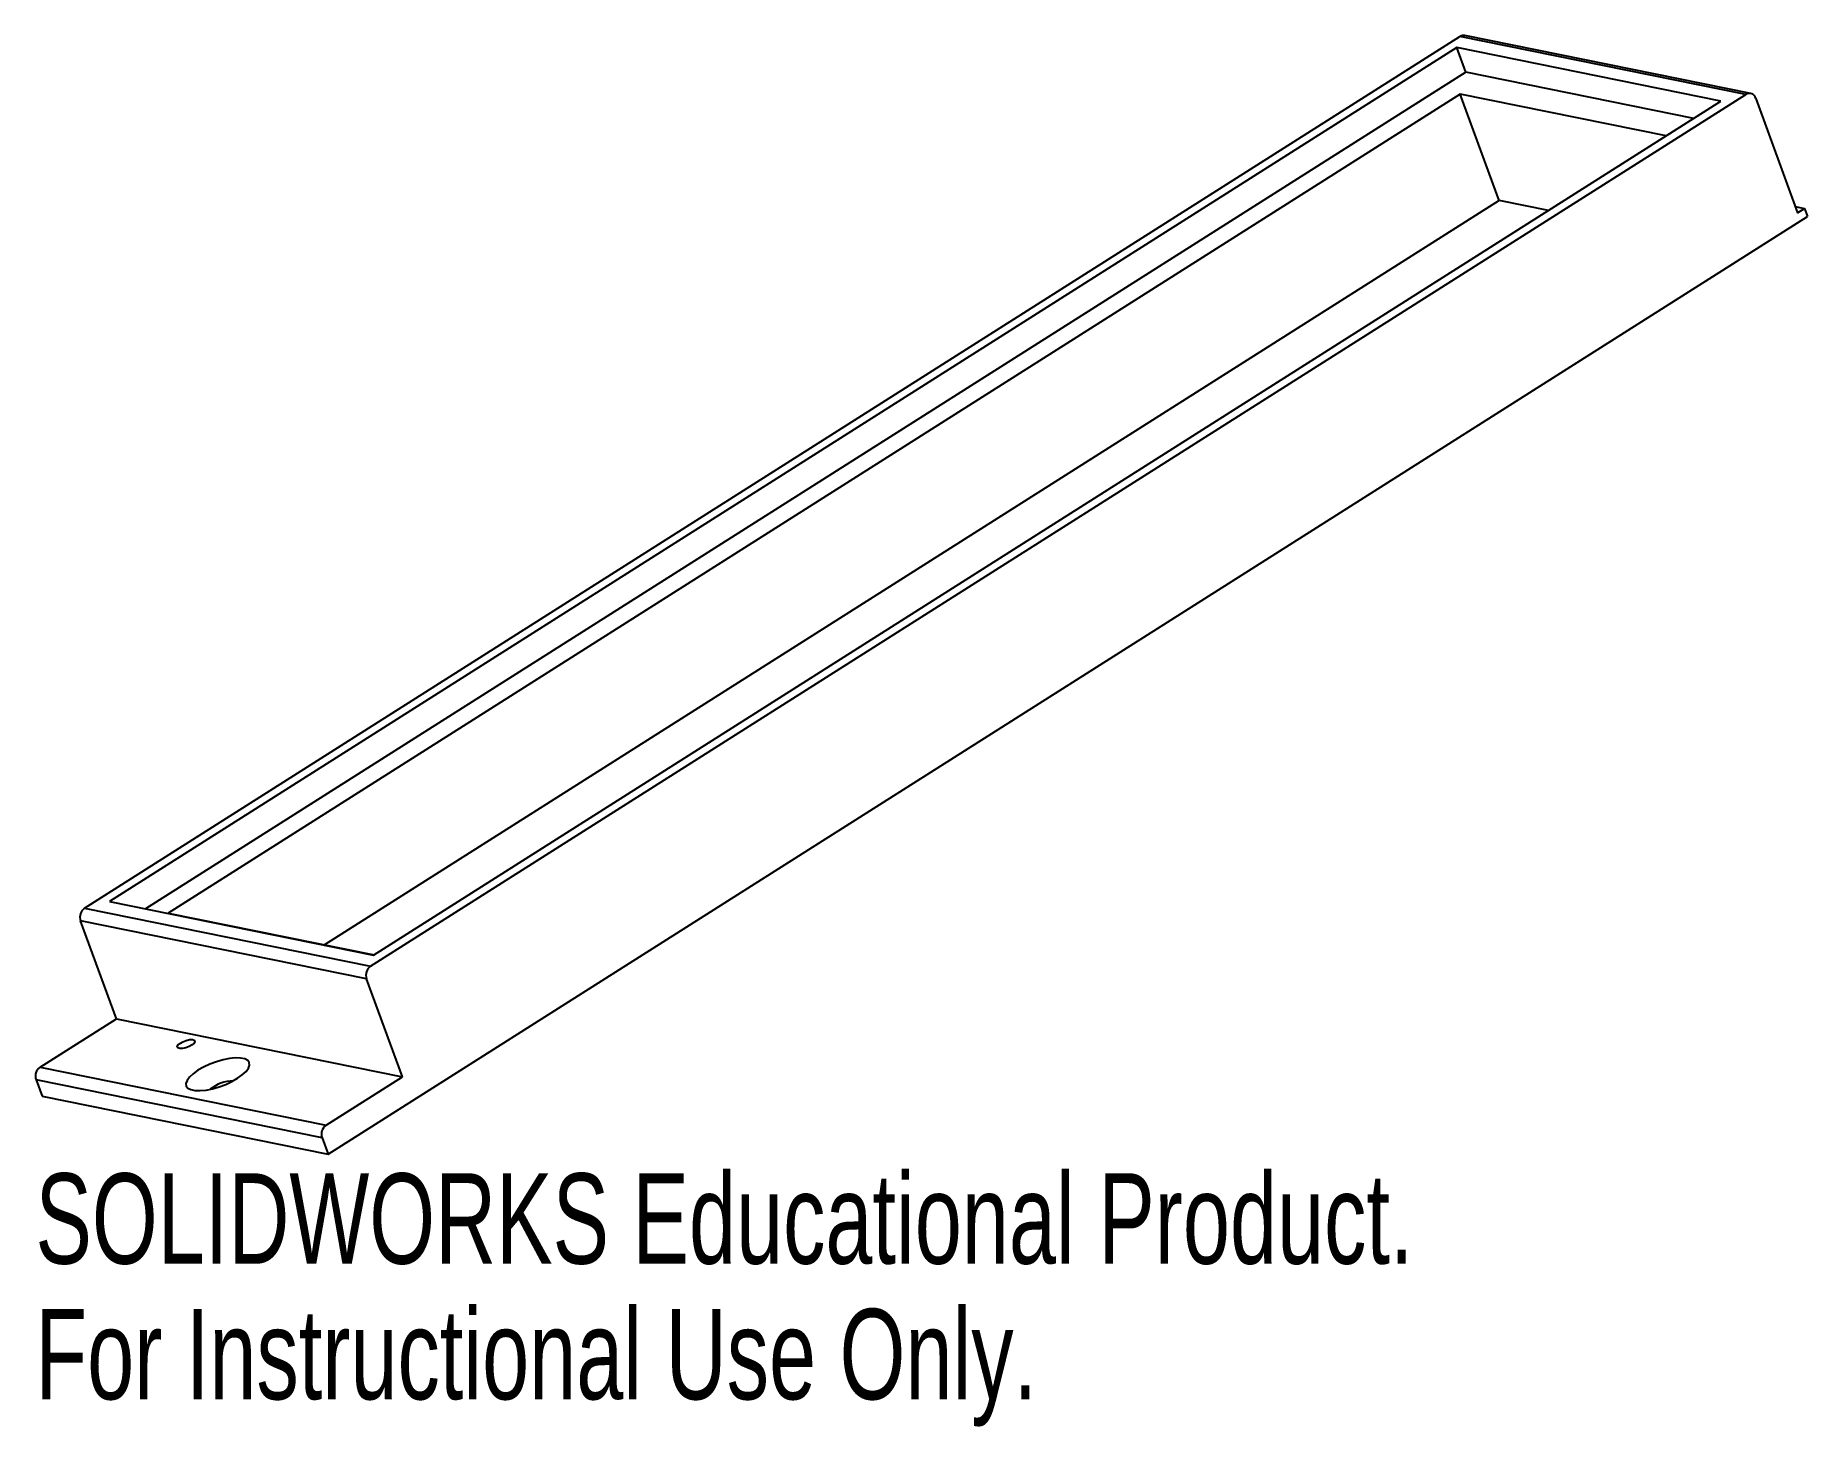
# Model space of a CAD drawing. Header units: millimetres. Extents: x -0.4 to 94.4, y -17.7 to 56.7.
import ezdxf

# ---------------------------------------------------------------- set-up
doc = ezdxf.new("R2010")
doc.units = ezdxf.units.MM
doc.styles.add('SLDTEXTSTYLE0', font='TXT', dxfattribs={"width": 0.7})

msp = doc.modelspace()

# ---------------------------------------------------------------- linework, layer by layer
at = {"color": 7, "linetype": 'Continuous', "lineweight": 25}
for p, q in [((2.27, 10.053), (75.809, 56.666)), ((75.655, 56.076), (3.601, 10.405)), ((89.77, 53.212), (75.655, 56.076)), ((76.134, 54.765), (75.655, 56.076)), ((91.101, 53.563), (75.809, 56.666)), ((91.361, 53.616), (76.069, 56.719)), ((76.134, 54.765), (5.531, 10.013)), ((88.32, 52.292), (76.134, 54.765)), ((75.825, 53.584), (6.742, 9.797)), ((17.562, 6.95), (91.101, 53.563)), ((17.717, 7.541), (89.77, 53.212)), ((86.834, 51.351), (75.825, 53.584)), ((77.904, 47.903), (75.825, 53.584)), ((91.633, 53.362), (93.871, 47.243)), ((77.904, 47.903), (15.107, 8.099)), ((80.548, 47.366), (77.904, 47.903)), ((93.749, 47.579), (94.243, 47.478)), ((93.871, 47.243), (94.243, 47.478)), ((94.243, 47.478), (94.403, 47.041)), ((15.292, -3.103), (94.403, 47.041)), ((2.27, 10.053), (17.562, 6.95)), ((3.601, 10.405), (17.717, 7.541)), ((6.742, 9.797), (17.752, 7.563)), ((17.35, 6.278), (2.058, 9.381)), ((3.977, 4.136), (2.058, 9.381)), ((19.269, 1.033), (17.35, 6.278)), ((-0.108, 1.547), (3.977, 4.136)), ((3.977, 4.136), (19.269, 1.033)), ((-0.108, 1.547), (15.184, -1.556)), ((15.184, -1.556), (19.269, 1.033)), ((14.972, -2.229), (-0.32, 0.874)), ((-0.32, 0.874), (0, 0)), ((0, 0), (15.292, -3.103)), ((14.972, -2.229), (15.292, -3.103))]:
    msp.add_line(p, q, dxfattribs=at)
at = {"color": 7, "linetype": 'Continuous', "flags": 128}
msp.add_lwpolyline([(8.141, 2.996), (8.173, 2.932), (8.133, 2.846), (8.028, 2.752), (7.872, 2.663), (7.69, 2.593), (7.51, 2.553), (7.358, 2.549), (7.258, 2.581), (7.226, 2.645), (7.265, 2.731), (7.371, 2.825), (7.527, 2.915), (7.709, 2.984), (7.889, 3.025), (8.041, 3.029), (8.141, 2.996)], dxfattribs=at)
at = {"color": 7, "linetype": 'Continuous', "lineweight": 25, "flags": 128}
msp.add_lwpolyline([(10.453, 0.957), (10.708, 1.138), (10.906, 1.321), (11.037, 1.497), (11.097, 1.658), (11.082, 1.799), (10.994, 1.912), (10.835, 1.993), (10.614, 2.038), (10.339, 2.045), (10.023, 2.014), (9.68, 1.946), (9.324, 1.844), (8.971, 1.713), (8.637, 1.559), (8.336, 1.387), (8.081, 1.206), (7.884, 1.024), (7.752, 0.848), (7.693, 0.686), (7.708, 0.546), (7.796, 0.433), (7.954, 0.352), (8.176, 0.307), (8.45, 0.3), (8.766, 0.331), (9.11, 0.399), (9.465, 0.5), (9.818, 0.631), (10.152, 0.786), (10.453, 0.957)], dxfattribs=at)
at = {"color": 7, "linetype": 'Continuous', "lineweight": 25}
for centre, radius, start, end in [((76.004, 56.376), 0.349, 79.28065, 123.80242), ((91.293, 53.268), 0.352, 15.46015, 122.97617), ((2.607, 9.578), 0.583, 125.33235, 199.74934), ((17.899, 6.475), 0.583, 125.33235, 199.74934), ((0.229, 1.071), 0.583, 125.33235, 199.74934), ((10.256, -1.181), 2.004, 90.97103, 129.22178), ((15.521, -2.032), 0.583, 125.33235, 199.74934)]:
    msp.add_arc(centre, radius, start, end, dxfattribs=at)

# ---------------------------------------------------------------- texts
at = {"color": 7, "linetype": 'Continuous', "char_height": 4.83362, "attachment_point": 1, "style": 'SLDTEXTSTYLE0'}
for s, insert in [('SOLIDWORKS Educational Product.', (-0.354, -4.123)), ('For Instructional Use Only.', (-0.354, -11.373))]:
    msp.add_mtext(s, dxfattribs=dict(at, insert=insert))

doc.saveas('drawing.dxf')
